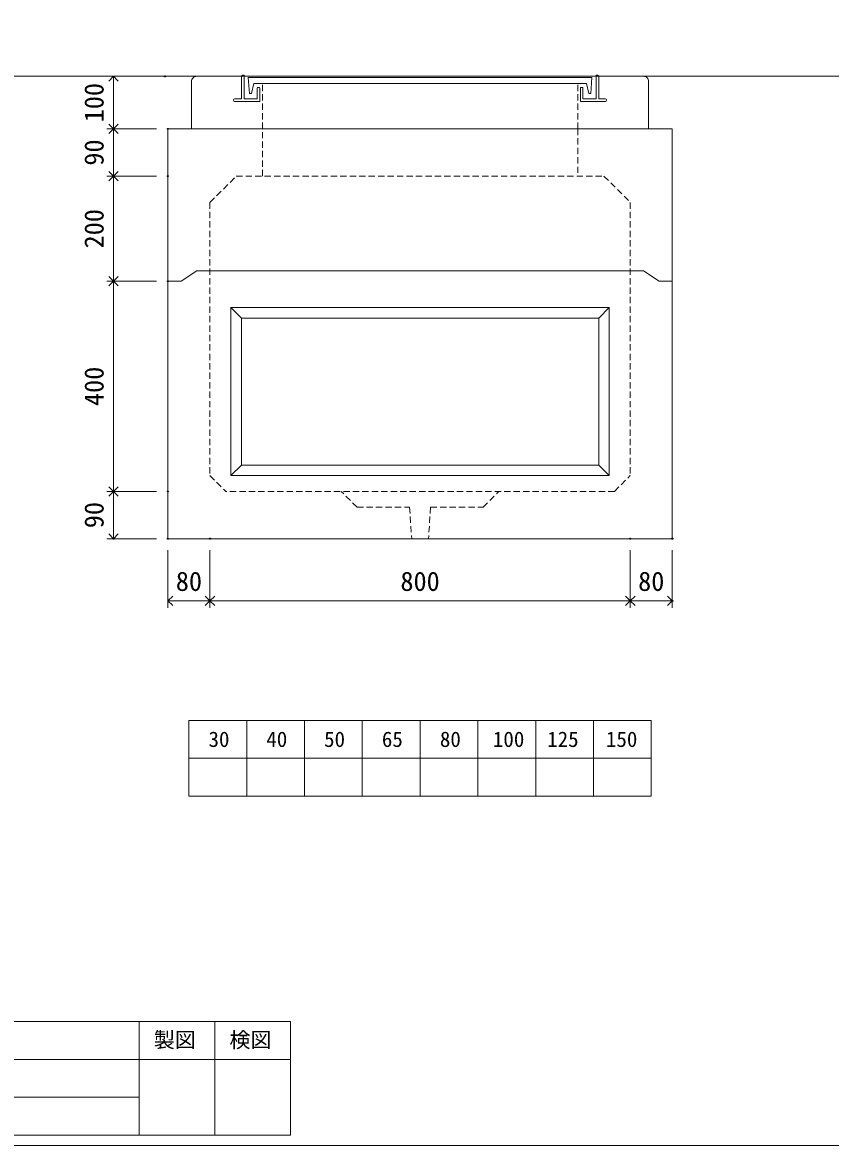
# Model space of a CAD drawing. Units: millimetres, scale not verified. Extents: x -4890 to 4890, y -2297 to 2297.
# Drawn here: x 308 to 1846, y -1978 to 160 of the extents above; entities that cross this region are included whole.
import ezdxf
from ezdxf.enums import TextEntityAlignment as Align

# ---------------------------------------------------------------- set-up
doc = ezdxf.new("R2010")
doc.units = ezdxf.units.MM
doc.header["$LTSCALE"] = 10
doc.header["$PDMODE"] = 32
doc.header["$PDSIZE"] = 2
doc.linetypes.add('DASHED1', pattern=[1.8, 1.2, -0.6])
doc.layers.add('0-1_Defpoints', color=7, linetype='Continuous')
for name, color, linetype, lineweight in [('0-2_waku', 7, 'Continuous', 18), ('0-3_gaikei', 7, 'Continuous', 18), ('0-4_kakure', 7, 'DASHED1', 5), ('0-5_sunpou', 7, 'Continuous', 5), ('0-9_uchigawa', 6, 'Continuous', 18), ('0-B_futa', 3, 'Continuous', 18), ('0-C_GL', 4, 'Continuous', 18), ('0-E_文字１', 7, 'Continuous', 18)]:
    doc.layers.add(name, color=color, linetype=linetype, lineweight=lineweight)
doc.styles.add('ＭＳ ゴシック', font='')
doc.styles.get('ＭＳ ゴシック').set_extended_font_data('MS Gothic')

# ---------------------------------------------------------------- blocks, each defined once
blk = doc.blocks.new('_Open90')
at = {"layer": '0-5_sunpou'}
blk.add_line((0, 0), (-1, 0), dxfattribs=at)
blk.add_lwpolyline([(-0.5, 0.5), (0, 0), (-0.5, -0.5)], dxfattribs=at)
blk = doc.blocks.new('D92')
at = {"layer": '0-1_Defpoints'}
for p in [(2026.77, 2264.36), (1928.83, 2164.36), (2032.32, 2164.36)]:
    blk.add_point(p, dxfattribs=at)
at = {"layer": '0-5_sunpou'}
for p, q in [((2004.77, 2264.36), (1915.83, 2264.36)), ((1928.83, 2246.36), (1928.83, 2182.36)), ((2010.32, 2164.36), (1915.83, 2164.36))]:
    blk.add_line(p, q, dxfattribs=at)
at = {"layer": '0-5_sunpou', "xscale": 18, "yscale": 18}
for p, rotation in [((1928.83, 2264.36), 90), ((1928.83, 2164.36), 270)]:
    blk.add_blockref('_Open90', p, dxfattribs=dict(at, rotation=rotation))
at = {"layer": '0-5_sunpou', "style": 'ＭＳ ゴシック'}
blk.add_text('100', height=36.66, rotation=90, dxfattribs=at).set_placement((1920.83, 2176.86), align=Align.BOTTOM_LEFT)
blk = doc.blocks.new('D93')
at = {"layer": '0-1_Defpoints'}
for p in [(2032.32, 2164.36), (1928.83, 2074.36), (2032.32, 2074.36)]:
    blk.add_point(p, dxfattribs=at)
at = {"layer": '0-5_sunpou'}
for p, q in [((2010.32, 2164.36), (1915.83, 2164.36)), ((1928.83, 2146.36), (1928.83, 2092.36)), ((2010.32, 2074.36), (1915.83, 2074.36))]:
    blk.add_line(p, q, dxfattribs=at)
at = {"layer": '0-5_sunpou', "xscale": 18, "yscale": 18}
for p, rotation in [((1928.83, 2164.36), 90), ((1928.83, 2074.36), 270)]:
    blk.add_blockref('_Open90', p, dxfattribs=dict(at, rotation=rotation))
at = {"layer": '0-5_sunpou', "style": 'ＭＳ ゴシック'}
blk.add_text('90', height=36.66, rotation=90, dxfattribs=at).set_placement((1920.83, 2094.36), align=Align.BOTTOM_LEFT)
blk = doc.blocks.new('D94')
at = {"layer": '0-1_Defpoints'}
for p in [(2032.32, 2074.36), (1928.83, 1874.36), (2032.32, 1874.36)]:
    blk.add_point(p, dxfattribs=at)
at = {"layer": '0-5_sunpou'}
for p, q in [((2010.32, 2074.36), (1915.83, 2074.36)), ((1928.83, 2056.36), (1928.83, 1892.36)), ((2010.32, 1874.36), (1915.83, 1874.36))]:
    blk.add_line(p, q, dxfattribs=at)
at = {"layer": '0-5_sunpou', "xscale": 18, "yscale": 18}
for p, rotation in [((1928.83, 2074.36), 90), ((1928.83, 1874.36), 270)]:
    blk.add_blockref('_Open90', p, dxfattribs=dict(at, rotation=rotation))
at = {"layer": '0-5_sunpou', "style": 'ＭＳ ゴシック'}
blk.add_text('200', height=36.66, rotation=90, dxfattribs=at).set_placement((1920.83, 1936.86), align=Align.BOTTOM_LEFT)
blk = doc.blocks.new('D95')
at = {"layer": '0-1_Defpoints'}
for p in [(2032.32, 1874.36), (1928.83, 1474.36), (2032.32, 1474.36)]:
    blk.add_point(p, dxfattribs=at)
at = {"layer": '0-5_sunpou'}
for p, q in [((2010.32, 1874.36), (1915.83, 1874.36)), ((1928.83, 1856.36), (1928.83, 1492.36)), ((2010.32, 1474.36), (1915.83, 1474.36))]:
    blk.add_line(p, q, dxfattribs=at)
at = {"layer": '0-5_sunpou', "xscale": 18, "yscale": 18}
for p, rotation in [((1928.83, 1874.36), 90), ((1928.83, 1474.36), 270)]:
    blk.add_blockref('_Open90', p, dxfattribs=dict(at, rotation=rotation))
at = {"layer": '0-5_sunpou', "style": 'ＭＳ ゴシック'}
blk.add_text('400', height=36.66, rotation=90, dxfattribs=at).set_placement((1920.83, 1636.86), align=Align.BOTTOM_LEFT)
blk = doc.blocks.new('D96')
at = {"layer": '0-1_Defpoints'}
for p in [(2032.32, 1474.36), (1928.83, 1384.36), (2032.32, 1384.36)]:
    blk.add_point(p, dxfattribs=at)
at = {"layer": '0-5_sunpou'}
for p, q in [((2010.32, 1474.36), (1915.83, 1474.36)), ((1928.83, 1456.36), (1928.83, 1402.36)), ((2010.32, 1384.36), (1915.83, 1384.36))]:
    blk.add_line(p, q, dxfattribs=at)
at = {"layer": '0-5_sunpou', "xscale": 18, "yscale": 18}
for p, rotation in [((1928.83, 1474.36), 90), ((1928.83, 1384.36), 270)]:
    blk.add_blockref('_Open90', p, dxfattribs=dict(at, rotation=rotation))
at = {"layer": '0-5_sunpou', "style": 'ＭＳ ゴシック'}
blk.add_text('90', height=36.66, rotation=90, dxfattribs=at).set_placement((1920.83, 1404.36), align=Align.BOTTOM_LEFT)
blk = doc.blocks.new('D97')
at = {"layer": '0-1_Defpoints'}
for p in [(2032.32, 1384.36), (2112.32, 1384.36), (2112.32, 1265.97)]:
    blk.add_point(p, dxfattribs=at)
at = {"layer": '0-5_sunpou'}
for p, q in [((2032.32, 1362.36), (2032.32, 1252.97)), ((2112.32, 1362.36), (2112.32, 1252.97)), ((2050.32, 1265.97), (2094.32, 1265.97))]:
    blk.add_line(p, q, dxfattribs=at)
at = {"layer": '0-5_sunpou', "xscale": 18, "yscale": 18, "rotation": 180}
blk.add_blockref('_Open90', (2032.32, 1265.97), dxfattribs=at)
at = {"layer": '0-5_sunpou', "xscale": 18, "yscale": 18}
blk.add_blockref('_Open90', (2112.32, 1265.97), dxfattribs=at)
at = {"layer": '0-5_sunpou', "style": 'ＭＳ ゴシック'}
blk.add_text('80', height=36.66, dxfattribs=at).set_placement((2047.32, 1273.97), align=Align.BOTTOM_LEFT)
blk = doc.blocks.new('D98')
at = {"layer": '0-1_Defpoints'}
for p in [(2112.32, 1384.36), (2912.32, 1384.36), (2912.32, 1265.97)]:
    blk.add_point(p, dxfattribs=at)
at = {"layer": '0-5_sunpou'}
for p, q in [((2112.32, 1362.36), (2112.32, 1252.97)), ((2912.32, 1362.36), (2912.32, 1252.97)), ((2130.32, 1265.97), (2894.32, 1265.97))]:
    blk.add_line(p, q, dxfattribs=at)
at = {"layer": '0-5_sunpou', "xscale": 18, "yscale": 18, "rotation": 180}
blk.add_blockref('_Open90', (2112.32, 1265.97), dxfattribs=at)
at = {"layer": '0-5_sunpou', "xscale": 18, "yscale": 18}
blk.add_blockref('_Open90', (2912.32, 1265.97), dxfattribs=at)
at = {"layer": '0-5_sunpou', "style": 'ＭＳ ゴシック'}
blk.add_text('800', height=36.66, dxfattribs=at).set_placement((2474.82, 1273.97), align=Align.BOTTOM_LEFT)
blk = doc.blocks.new('D99')
at = {"layer": '0-1_Defpoints'}
for p in [(2912.32, 1384.36), (2992.32, 1384.36), (2992.32, 1265.97)]:
    blk.add_point(p, dxfattribs=at)
at = {"layer": '0-5_sunpou'}
for p, q in [((2912.32, 1362.36), (2912.32, 1252.97)), ((2992.32, 1362.36), (2992.32, 1252.97)), ((2930.32, 1265.97), (2974.32, 1265.97))]:
    blk.add_line(p, q, dxfattribs=at)
at = {"layer": '0-5_sunpou', "xscale": 18, "yscale": 18, "rotation": 180}
blk.add_blockref('_Open90', (2912.32, 1265.97), dxfattribs=at)
at = {"layer": '0-5_sunpou', "xscale": 18, "yscale": 18}
blk.add_blockref('_Open90', (2992.32, 1265.97), dxfattribs=at)
at = {"layer": '0-5_sunpou', "style": 'ＭＳ ゴシック'}
blk.add_text('80', height=36.66, dxfattribs=at).set_placement((2927.32, 1273.97), align=Align.BOTTOM_LEFT)

msp = doc.modelspace()

# ---------------------------------------------------------------- linework, layer by layer
at = {"layer": '0-2_waku'}
for p, q in [((624.94, -1168.76), (624.94, -1312.76)), ((624.94, -1168.76), (624.94, -1312.76)), ((624.94, -1168.76), (624.94, -1312.76)), ((624.94, -1168.76), (624.94, -1312.76)), ((624.94, -1168.76), (1504.94, -1168.76)), ((734.94, -1168.76), (734.94, -1312.76)), ((844.94, -1168.76), (844.94, -1312.76)), ((844.94, -1168.76), (844.94, -1312.76)), ((954.94, -1168.76), (954.94, -1312.76)), ((1064.94, -1168.76), (1064.94, -1312.76)), ((1174.94, -1168.76), (1174.94, -1312.76)), ((1284.94, -1168.76), (1284.94, -1312.76)), ((1394.94, -1168.76), (1394.94, -1312.76)), ((1504.94, -1168.76), (1504.94, -1312.76)), ((624.94, -1240.76), (1504.94, -1240.76)), ((624.94, -1312.76), (1504.94, -1312.76)), ((-1210.06, -1741.76), (817.94, -1741.76)), ((529.94, -1741.76), (529.94, -1957.76)), ((529.94, -1741.76), (529.94, -1957.76)), ((673.94, -1741.76), (673.94, -1957.76)), ((817.94, -1741.76), (817.94, -1957.76)), ((-1210.06, -1813.76), (817.94, -1813.76)), ((-1210.06, -1885.76), (529.94, -1885.76)), ((-1210.06, -1957.76), (817.94, -1957.76)), ((-1230.06, -1977.76), (4889.94, -1977.76)), ((-1230.06, -1977.76), (4889.94, -1977.76))]:
    msp.add_line(p, q, dxfattribs=at)
msp.add_lwpolyline([(-1230.06, 2297.24), (-1230.06, -1977.76), (4889.94, -1977.76)], dxfattribs=at)
at = {"layer": '0-3_gaikei'}
for p, q in [((629.94, -42.76), (629.94, 47.24)), ((639.94, 57.24), (724.94, 57.24)), ((1404.94, 57.24), (1489.94, 57.24)), ((1499.94, -42.76), (1499.94, 47.24)), ((584.94, -42.76), (1544.94, -42.76)), ((584.94, -42.76), (584.94, -822.76)), ((629.94, -42.76), (739.94, -42.76)), ((664.94, -42.76), (1464.94, -42.76)), ((1499.94, -42.76), (1389.94, -42.76)), ((1544.94, -42.76), (1544.94, -822.76)), ((609.94, -332.76), (639.94, -312.76)), ((609.94, -332.76), (639.94, -312.76)), ((639.94, -312.76), (1489.94, -312.76)), ((1489.94, -312.76), (1519.94, -332.76)), ((1489.94, -312.76), (1519.94, -332.76)), ((609.94, -332.76), (584.94, -332.76)), ((609.94, -332.76), (584.94, -332.76)), ((1519.94, -332.76), (1544.94, -332.76)), ((1519.94, -332.76), (1544.94, -332.76)), ((1544.94, -822.76), (584.94, -822.76)), ((584.94, -822.76), (664.94, -822.76))]:
    msp.add_line(p, q, dxfattribs=at)
for centre, radius, start, end in [((639.36, 47.82), 9.44, 86.47383, 183.52617), ((1490.27, 47.57), 9.68, 358.04251, 91.95749)]:
    msp.add_arc(centre, radius, start, end, dxfattribs=at)
at = {"layer": '0-4_kakure'}
for p, q in [((764.94, -42.76), (764.94, 43.74)), ((1364.94, -42.76), (1364.94, 43.74)), ((764.94, -132.76), (764.94, -42.76)), ((1364.94, -42.76), (1364.94, -132.76)), ((664.94, -182.76), (714.94, -132.76)), ((714.94, -132.76), (1414.94, -132.76)), ((714.94, -132.76), (1414.94, -132.76)), ((714.94, -132.76), (1414.94, -132.76)), ((1414.94, -132.76), (1464.94, -182.76)), ((664.94, -182.76), (664.94, -702.76)), ((1464.94, -182.76), (1464.94, -702.76)), ((664.94, -702.76), (694.94, -732.76)), ((1434.94, -732.76), (1464.94, -702.76)), ((1434.94, -732.76), (694.94, -732.76)), ((944.94, -762.76), (914.94, -732.76)), ((944.94, -762.76), (914.94, -732.76)), ((1184.94, -762.76), (1214.94, -732.76)), ((1184.94, -762.76), (1214.94, -732.76)), ((944.94, -762.76), (1044.94, -762.76)), ((944.94, -762.76), (1044.94, -762.76)), ((1044.94, -762.76), (1048.94, -822.76)), ((1084.94, -762.76), (1080.94, -822.76)), ((1084.94, -762.76), (1184.94, -762.76))]:
    msp.add_line(p, q, dxfattribs=at)
at = {"layer": '0-9_uchigawa'}
for p, q in [((704.94, -382.76), (724.94, -402.76)), ((704.94, -382.76), (704.94, -682.76)), ((704.94, -382.76), (1424.94, -382.76)), ((704.94, -382.76), (704.94, -702.69)), ((704.94, -382.76), (724.94, -402.76)), ((1424.94, -382.76), (1404.94, -402.76)), ((1424.94, -382.76), (1424.94, -702.69)), ((724.94, -402.76), (724.94, -662.76)), ((724.94, -402.76), (724.94, -662.76)), ((724.94, -402.76), (724.94, -662.76)), ((724.94, -402.76), (724.94, -662.76)), ((724.94, -402.76), (724.94, -682.69)), ((1404.94, -682.69), (1404.94, -402.76)), ((704.94, -702.69), (724.94, -682.69)), ((724.94, -682.69), (1404.94, -682.69)), ((1424.94, -702.69), (1404.94, -682.69)), ((704.94, -702.69), (1424.94, -702.69)), ((724.94, -702.69), (1424.94, -702.69))]:
    msp.add_line(p, q, dxfattribs=at)
for points in [[(704.94, -382.76), (724.94, -402.76), (724.94, -662.76)], [(704.94, -382.76), (724.94, -402.76), (1404.94, -402.76)]]:
    msp.add_lwpolyline(points, dxfattribs=at)
at = {"layer": '0-B_futa'}
for p, q in [((724.94, 57.24), (724.94, 14.24)), ((726.94, 59.24), (729.94, 59.24)), ((729.94, 59.24), (729.94, 14.24)), ((737.75, 54.74), (1392.08, 54.74)), ((737.75, 54.74), (740.24, 24.74)), ((748.27, 43.74), (743.95, 24.74)), ((748.27, 43.74), (1381.61, 43.74)), ((1381.61, 43.74), (1385.93, 24.74)), ((1392.08, 54.74), (1389.83, 24.74)), ((1399.94, 59.24), (1399.94, 14.24)), ((1399.94, 59.24), (1402.94, 59.24)), ((1404.94, 57.24), (1404.94, 14.24)), ((740.24, 24.74), (743.95, 24.74)), ((754.94, 34.24), (754.94, 14.24)), ((756.94, 36.24), (757.94, 36.24)), ((759.94, 34.24), (759.94, 9.24)), ((1369.94, 34.24), (1369.94, 9.24)), ((1372.94, 36.24), (1371.94, 36.24)), ((1374.94, 34.24), (1374.94, 14.24)), ((1389.83, 24.74), (1385.93, 24.74)), ((709.94, 12.24), (709.94, 11.24)), ((711.94, 14.24), (724.94, 14.24)), ((759.94, 9.24), (711.94, 9.24)), ((729.94, 14.24), (754.94, 14.24)), ((1369.94, 9.24), (1417.94, 9.24)), ((1399.94, 14.24), (1374.94, 14.24)), ((1417.94, 14.24), (1404.94, 14.24)), ((1419.94, 12.24), (1419.94, 11.24))]:
    msp.add_line(p, q, dxfattribs=at)
for centre, start, end in [((726.94, 57.24), 90, 180), ((1402.94, 57.24), 0, 90), ((756.94, 34.24), 90, 180), ((757.94, 34.24), 0, 90), ((1371.94, 34.24), 90, 180), ((1372.94, 34.24), 0, 90), ((711.94, 12.24), 90, 180), ((711.94, 11.24), 180, 270), ((1417.94, 12.24), 0, 90), ((1417.94, 11.24), 270, 0)]:
    msp.add_arc(centre, 2, start, end, dxfattribs=at)
at = {"layer": '0-C_GL'}
msp.add_line((-1230.06, 57.24), (4889.94, 57.24), dxfattribs=at)
msp.add_line((-1230.06, 57.24), (4889.94, 57.24), dxfattribs=at)

# ---------------------------------------------------------------- block references
at = {"layer": '0-5_sunpou'}
for name in ['D92', 'D93', 'D94', 'D95', 'D96', 'D97', 'D98', 'D99']:
    msp.add_blockref(name, (-1447.37, -2207.13), dxfattribs=at)

# ---------------------------------------------------------------- texts
at = {"layer": '0-E_文字１', "style": 'ＭＳ ゴシック'}
for s, p in [('30', (662.15, -1227.95)), ('40', (772.15, -1227.95)), ('50', (882.15, -1227.95)), ('65', (992.15, -1227.95)), ('80', (1102.56, -1227.95)), ('100', (1203.43, -1227.95)), ('125', (1306.82, -1227.95)), ('150', (1418.58, -1227.95)), ('製図', (558, -1800.01)), ('検図', (702, -1800.01))]:
    msp.add_text(s, height=29.33, dxfattribs=at).set_placement(p, align=Align.BOTTOM_LEFT)

doc.saveas('drawing.dxf')
